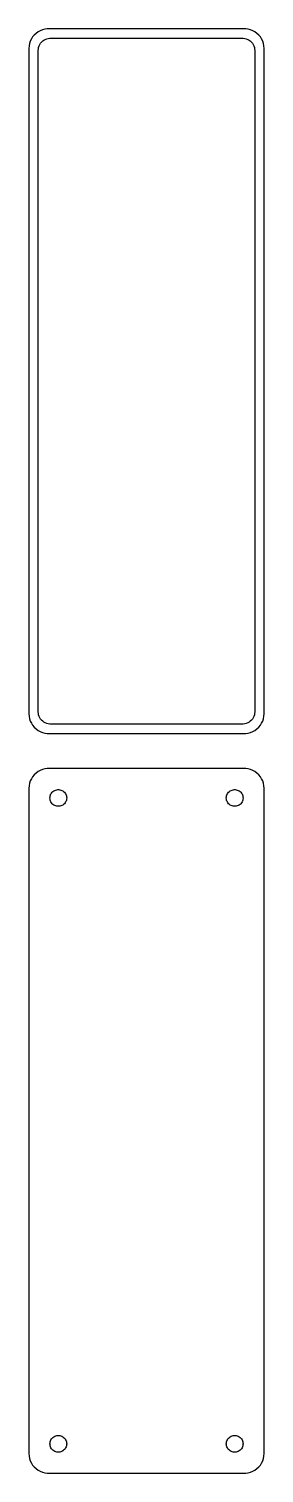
# Model space of a CAD drawing. Header units: metres. Extents: x -30 to 30, y 288 to 657.
import ezdxf

# ---------------------------------------------------------------- set-up
doc = ezdxf.new("R2010")
doc.units = ezdxf.units.M

msp = doc.modelspace()

# ---------------------------------------------------------------- linework, layer by layer
for p, q in [((-25.9369, 656.911), (-26.5451, 656.755)), ((-25.3139, 656.99), (-25.9369, 656.911)), ((25.3139, 656.99), (-25.3139, 656.99)), ((25.9369, 656.911), (25.3139, 656.99)), ((26.5451, 656.755), (25.9369, 656.911)), ((-29.8429, 653.243), (-29.9606, 652.627)), ((-29.6489, 653.841), (-29.8429, 653.243)), ((-29.3815, 654.409), (-29.6489, 653.841)), ((-29.0451, 654.939), (-29.3815, 654.409)), ((-28.6448, 655.423), (-29.0451, 654.939)), ((-28.1871, 655.853), (-28.6448, 655.423)), ((-27.6791, 656.222), (-28.1871, 655.853)), ((-27.1289, 656.524), (-27.6791, 656.222)), ((-27.2279, 653), (-27.0184, 653.33)), ((-26.5451, 656.755), (-27.1289, 656.524)), ((-27.0184, 653.33), (-26.7692, 653.631)), ((-26.7692, 653.631), (-26.4842, 653.899)), ((-26.4842, 653.899), (-26.168, 654.128)), ((-26.168, 654.128), (-25.8254, 654.317)), ((-25.8254, 654.317), (-25.4619, 654.461)), ((-25.4619, 654.461), (-25.0833, 654.558)), ((-25.0833, 654.558), (-24.6954, 654.607)), ((-24.6954, 654.607), (24.6954, 654.607)), ((24.6954, 654.607), (25.0833, 654.558)), ((25.0833, 654.558), (25.4619, 654.461)), ((25.4619, 654.461), (25.8254, 654.317)), ((25.8254, 654.317), (26.168, 654.128)), ((26.168, 654.128), (26.4842, 653.899)), ((26.4842, 653.899), (26.7692, 653.631)), ((27.1289, 656.524), (26.5451, 656.755)), ((26.7692, 653.631), (27.0184, 653.33)), ((27.0184, 653.33), (27.2279, 653)), ((27.6791, 656.222), (27.1289, 656.524)), ((28.1871, 655.853), (27.6791, 656.222)), ((28.6448, 655.423), (28.1871, 655.853)), ((29.0451, 654.939), (28.6448, 655.423)), ((29.3815, 654.409), (29.0451, 654.939)), ((29.6489, 653.841), (29.3815, 654.409)), ((29.8429, 653.243), (29.6489, 653.841)), ((29.9606, 652.627), (29.8429, 653.243)), ((-29.9606, 652.627), (-30, 652)), ((-30, 652), (-30, 482)), ((-27.6129, 651.5), (-27.5884, 651.89)), ((-27.6129, 482.5), (-27.6129, 651.5)), ((-27.5884, 651.89), (-27.5151, 652.274)), ((-27.5151, 652.274), (-27.3943, 652.646)), ((-27.3943, 652.646), (-27.2279, 653)), ((27.2279, 653), (27.3943, 652.646)), ((27.3943, 652.646), (27.5151, 652.274)), ((27.5151, 652.274), (27.5884, 651.89)), ((27.5884, 651.89), (27.6129, 651.5)), ((27.6129, 651.5), (27.6129, 482.5)), ((30, 652), (29.9606, 652.627)), ((30, 482), (30, 652)), ((-30, 482), (-29.9606, 481.373)), ((-29.9606, 481.373), (-29.8429, 480.757)), ((-29.8429, 480.757), (-29.6489, 480.159)), ((-29.6489, 480.159), (-29.3815, 479.591)), ((-27.5884, 482.11), (-27.6129, 482.5)), ((-27.5151, 481.726), (-27.5884, 482.11)), ((-27.3943, 481.354), (-27.5151, 481.726)), ((-27.2279, 481), (-27.3943, 481.354)), ((-27.0184, 480.67), (-27.2279, 481)), ((-26.7692, 480.369), (-27.0184, 480.67)), ((-26.4842, 480.101), (-26.7692, 480.369)), ((-26.168, 479.872), (-26.4842, 480.101)), ((-25.8254, 479.683), (-26.168, 479.872)), ((-25.4619, 479.539), (-25.8254, 479.683)), ((25.8254, 479.683), (25.4619, 479.539)), ((26.168, 479.872), (25.8254, 479.683)), ((26.4842, 480.101), (26.168, 479.872)), ((26.7692, 480.369), (26.4842, 480.101)), ((27.0184, 480.67), (26.7692, 480.369)), ((27.2279, 481), (27.0184, 480.67)), ((27.3943, 481.354), (27.2279, 481)), ((27.5151, 481.726), (27.3943, 481.354)), ((27.5884, 482.11), (27.5151, 481.726)), ((27.6129, 482.5), (27.5884, 482.11)), ((29.3815, 479.591), (29.6489, 480.159)), ((29.6489, 480.159), (29.8429, 480.757)), ((29.8429, 480.757), (29.9606, 481.373)), ((29.9606, 481.373), (30, 482)), ((-29.3815, 479.591), (-29.0451, 479.061)), ((-29.0451, 479.061), (-28.6448, 478.577)), ((-28.6448, 478.577), (-28.1871, 478.147)), ((-28.1871, 478.147), (-27.6791, 477.778)), ((-27.6791, 477.778), (-27.1289, 477.476)), ((-27.1289, 477.476), (-26.5451, 477.245)), ((-26.5451, 477.245), (-25.9369, 477.089)), ((-25.9369, 477.089), (-25.3139, 477.01)), ((-25.0833, 479.442), (-25.4619, 479.539)), ((-25.3139, 477.01), (25.3139, 477.01)), ((-24.6954, 479.393), (-25.0833, 479.442)), ((24.6954, 479.393), (-24.6954, 479.393)), ((25.0833, 479.442), (24.6954, 479.393)), ((25.4619, 479.539), (25.0833, 479.442)), ((25.3139, 477.01), (25.9369, 477.089)), ((25.9369, 477.089), (26.5451, 477.245)), ((26.5451, 477.245), (27.1289, 477.476)), ((27.1289, 477.476), (27.6791, 477.778)), ((27.6791, 477.778), (28.1871, 478.147)), ((28.1871, 478.147), (28.6448, 478.577)), ((28.6448, 478.577), (29.0451, 479.061)), ((29.0451, 479.061), (29.3815, 479.591)), ((-29.3815, 465.409), (-29.6489, 464.841)), ((-29.0451, 465.939), (-29.3815, 465.409)), ((-28.6448, 466.423), (-29.0451, 465.939)), ((-28.1871, 466.853), (-28.6448, 466.423)), ((-27.6791, 467.222), (-28.1871, 466.853)), ((-27.1289, 467.524), (-27.6791, 467.222)), ((-26.5451, 467.755), (-27.1289, 467.524)), ((-25.9369, 467.911), (-26.5451, 467.755)), ((-25.3139, 467.99), (-25.9369, 467.911)), ((25.3139, 467.99), (-25.3139, 467.99)), ((25.9369, 467.911), (25.3139, 467.99)), ((26.5451, 467.755), (25.9369, 467.911)), ((27.1289, 467.524), (26.5451, 467.755)), ((27.6791, 467.222), (27.1289, 467.524)), ((28.1871, 466.853), (27.6791, 467.222)), ((28.6448, 466.423), (28.1871, 466.853)), ((29.0451, 465.939), (28.6448, 466.423)), ((29.3815, 465.409), (29.0451, 465.939)), ((29.6489, 464.841), (29.3815, 465.409)), ((-29.9606, 463.627), (-30, 463)), ((-30, 463), (-30, 293)), ((-29.8429, 464.243), (-29.9606, 463.627)), ((-29.6489, 464.841), (-29.8429, 464.243)), ((-24.5682, 461.031), (-24.4853, 461.286)), ((-24.4853, 461.286), (-24.3712, 461.529)), ((-24.3712, 461.529), (-24.2275, 461.755)), ((-24.2275, 461.755), (-24.0565, 461.962)), ((-24.0565, 461.962), (-23.8611, 462.145)), ((-23.8611, 462.145), (-23.6441, 462.303)), ((-23.6441, 462.303), (-23.4091, 462.432)), ((-23.4091, 462.432), (-23.1598, 462.531)), ((-23.1598, 462.531), (-22.9001, 462.597)), ((-22.9001, 462.597), (-22.6341, 462.631)), ((-22.6341, 462.631), (-22.3659, 462.631)), ((-22.3659, 462.631), (-22.0999, 462.597)), ((-22.0999, 462.597), (-21.8401, 462.531)), ((-21.8401, 462.531), (-21.5908, 462.432)), ((-21.5908, 462.432), (-21.3559, 462.303)), ((-21.3559, 462.303), (-21.1389, 462.145)), ((-21.1389, 462.145), (-20.9434, 461.962)), ((-20.9434, 461.962), (-20.7725, 461.755)), ((-20.7725, 461.755), (-20.6288, 461.529)), ((-20.6288, 461.529), (-20.5146, 461.286)), ((-20.5146, 461.286), (-20.4318, 461.031)), ((20.4318, 461.031), (20.5146, 461.286)), ((20.5146, 461.286), (20.6288, 461.529)), ((20.6288, 461.529), (20.7725, 461.755)), ((20.7725, 461.755), (20.9434, 461.962)), ((20.9434, 461.962), (21.1389, 462.145)), ((21.1389, 462.145), (21.3559, 462.303)), ((21.3559, 462.303), (21.5908, 462.432)), ((21.5908, 462.432), (21.8401, 462.531)), ((21.8401, 462.531), (22.0999, 462.597)), ((22.0999, 462.597), (22.3659, 462.631)), ((22.3659, 462.631), (22.6341, 462.631)), ((22.6341, 462.631), (22.9001, 462.597)), ((22.9001, 462.597), (23.1598, 462.531)), ((23.1598, 462.531), (23.4091, 462.432)), ((23.4091, 462.432), (23.6441, 462.303)), ((23.6441, 462.303), (23.8611, 462.145)), ((23.8611, 462.145), (24.0565, 461.962)), ((24.0565, 461.962), (24.2275, 461.755)), ((24.2275, 461.755), (24.3712, 461.529)), ((24.3712, 461.529), (24.4853, 461.286)), ((24.4853, 461.286), (24.5682, 461.031)), ((29.8429, 464.243), (29.6489, 464.841)), ((29.9606, 463.627), (29.8429, 464.243)), ((30, 463), (29.9606, 463.627)), ((30, 293), (30, 463)), ((-24.6353, 460.5), (-24.6185, 460.768)), ((-24.6185, 460.232), (-24.6353, 460.5)), ((-24.6185, 460.768), (-24.5682, 461.031)), ((-24.5682, 459.969), (-24.6185, 460.232)), ((-24.4853, 459.714), (-24.5682, 459.969)), ((-24.3712, 459.471), (-24.4853, 459.714)), ((-24.2275, 459.245), (-24.3712, 459.471)), ((-24.0565, 459.038), (-24.2275, 459.245)), ((-23.8611, 458.855), (-24.0565, 459.038)), ((-23.6441, 458.697), (-23.8611, 458.855)), ((-23.4091, 458.568), (-23.6441, 458.697)), ((-23.1598, 458.469), (-23.4091, 458.568)), ((-22.9001, 458.403), (-23.1598, 458.469)), ((-22.6341, 458.369), (-22.9001, 458.403)), ((-22.3659, 458.369), (-22.6341, 458.369)), ((-22.0999, 458.403), (-22.3659, 458.369)), ((-21.8401, 458.469), (-22.0999, 458.403)), ((-21.5908, 458.568), (-21.8401, 458.469)), ((-21.3559, 458.697), (-21.5908, 458.568)), ((-21.1389, 458.855), (-21.3559, 458.697)), ((-20.9434, 459.038), (-21.1389, 458.855)), ((-20.7725, 459.245), (-20.9434, 459.038)), ((-20.6288, 459.471), (-20.7725, 459.245)), ((-20.5146, 459.714), (-20.6288, 459.471)), ((-20.4318, 459.969), (-20.5146, 459.714)), ((-20.4318, 461.031), (-20.3815, 460.768)), ((-20.3815, 460.232), (-20.4318, 459.969)), ((-20.3815, 460.768), (-20.3647, 460.5)), ((-20.3647, 460.5), (-20.3815, 460.232)), ((20.3647, 460.5), (20.3815, 460.768)), ((20.3815, 460.232), (20.3647, 460.5)), ((20.3815, 460.768), (20.4318, 461.031)), ((20.4318, 459.969), (20.3815, 460.232)), ((20.5146, 459.714), (20.4318, 459.969)), ((20.6288, 459.471), (20.5146, 459.714)), ((20.7725, 459.245), (20.6288, 459.471)), ((20.9434, 459.038), (20.7725, 459.245)), ((21.1389, 458.855), (20.9434, 459.038)), ((21.3559, 458.697), (21.1389, 458.855)), ((21.5908, 458.568), (21.3559, 458.697)), ((21.8401, 458.469), (21.5908, 458.568)), ((22.0999, 458.403), (21.8401, 458.469)), ((22.3659, 458.369), (22.0999, 458.403)), ((22.6341, 458.369), (22.3659, 458.369)), ((22.9001, 458.403), (22.6341, 458.369)), ((23.1598, 458.469), (22.9001, 458.403)), ((23.4091, 458.568), (23.1598, 458.469)), ((23.6441, 458.697), (23.4091, 458.568)), ((23.8611, 458.855), (23.6441, 458.697)), ((24.0565, 459.038), (23.8611, 458.855)), ((24.2275, 459.245), (24.0565, 459.038)), ((24.3712, 459.471), (24.2275, 459.245)), ((24.4853, 459.714), (24.3712, 459.471)), ((24.5682, 459.969), (24.4853, 459.714)), ((24.5682, 461.031), (24.6185, 460.768)), ((24.6185, 460.232), (24.5682, 459.969)), ((24.6185, 460.768), (24.6353, 460.5)), ((24.6353, 460.5), (24.6185, 460.232)), ((-24.6353, 295.5), (-24.6185, 295.768)), ((-24.6185, 295.232), (-24.6353, 295.5)), ((-24.6185, 295.768), (-24.5682, 296.031)), ((-24.5682, 294.969), (-24.6185, 295.232)), ((-24.5682, 296.031), (-24.4853, 296.286)), ((-24.4853, 296.286), (-24.3712, 296.529)), ((-24.3712, 296.529), (-24.2275, 296.755)), ((-24.2275, 296.755), (-24.0565, 296.962)), ((-24.0565, 296.962), (-23.8611, 297.145)), ((-23.8611, 297.145), (-23.6441, 297.303)), ((-23.6441, 297.303), (-23.4091, 297.432)), ((-23.4091, 297.432), (-23.1598, 297.531)), ((-23.1598, 297.531), (-22.9001, 297.597)), ((-22.9001, 297.597), (-22.6341, 297.631)), ((-22.6341, 297.631), (-22.3659, 297.631)), ((-22.3659, 297.631), (-22.0999, 297.597)), ((-22.0999, 297.597), (-21.8401, 297.531)), ((-21.8401, 297.531), (-21.5908, 297.432)), ((-21.5908, 297.432), (-21.3559, 297.303)), ((-21.3559, 297.303), (-21.1389, 297.145)), ((-21.1389, 297.145), (-20.9434, 296.962)), ((-20.9434, 296.962), (-20.7725, 296.755)), ((-20.7725, 296.755), (-20.6288, 296.529)), ((-20.6288, 296.529), (-20.5146, 296.286)), ((-20.5146, 296.286), (-20.4318, 296.031)), ((-20.4318, 296.031), (-20.3815, 295.768)), ((-20.3815, 295.232), (-20.4318, 294.969)), ((-20.3815, 295.768), (-20.3647, 295.5)), ((-20.3647, 295.5), (-20.3815, 295.232)), ((20.3647, 295.5), (20.3815, 295.768)), ((20.3815, 295.232), (20.3647, 295.5)), ((20.3815, 295.768), (20.4318, 296.031)), ((20.4318, 294.969), (20.3815, 295.232)), ((20.4318, 296.031), (20.5146, 296.286)), ((20.5146, 296.286), (20.6288, 296.529)), ((20.6288, 296.529), (20.7725, 296.755)), ((20.7725, 296.755), (20.9434, 296.962)), ((20.9434, 296.962), (21.1389, 297.145)), ((21.1389, 297.145), (21.3559, 297.303)), ((21.3559, 297.303), (21.5908, 297.432)), ((21.5908, 297.432), (21.8401, 297.531)), ((21.8401, 297.531), (22.0999, 297.597)), ((22.0999, 297.597), (22.3659, 297.631)), ((22.3659, 297.631), (22.6341, 297.631)), ((22.6341, 297.631), (22.9001, 297.597)), ((22.9001, 297.597), (23.1598, 297.531)), ((23.1598, 297.531), (23.4091, 297.432)), ((23.4091, 297.432), (23.6441, 297.303)), ((23.6441, 297.303), (23.8611, 297.145)), ((23.8611, 297.145), (24.0565, 296.962)), ((24.0565, 296.962), (24.2275, 296.755)), ((24.2275, 296.755), (24.3712, 296.529)), ((24.3712, 296.529), (24.4853, 296.286)), ((24.4853, 296.286), (24.5682, 296.031)), ((24.5682, 296.031), (24.6185, 295.768)), ((24.6185, 295.232), (24.5682, 294.969)), ((24.6185, 295.768), (24.6353, 295.5)), ((24.6353, 295.5), (24.6185, 295.232)), ((-30, 293), (-29.9606, 292.373)), ((-29.9606, 292.373), (-29.8429, 291.757)), ((-29.8429, 291.757), (-29.6489, 291.159)), ((-24.4853, 294.714), (-24.5682, 294.969)), ((-24.3712, 294.471), (-24.4853, 294.714)), ((-24.2275, 294.245), (-24.3712, 294.471)), ((-24.0565, 294.038), (-24.2275, 294.245)), ((-23.8611, 293.855), (-24.0565, 294.038)), ((-23.6441, 293.697), (-23.8611, 293.855)), ((-23.4091, 293.568), (-23.6441, 293.697)), ((-23.1598, 293.469), (-23.4091, 293.568)), ((-22.9001, 293.403), (-23.1598, 293.469)), ((-22.6341, 293.369), (-22.9001, 293.403)), ((-22.3659, 293.369), (-22.6341, 293.369)), ((-22.0999, 293.403), (-22.3659, 293.369)), ((-21.8401, 293.469), (-22.0999, 293.403)), ((-21.5908, 293.568), (-21.8401, 293.469)), ((-21.3559, 293.697), (-21.5908, 293.568)), ((-21.1389, 293.855), (-21.3559, 293.697)), ((-20.9434, 294.038), (-21.1389, 293.855)), ((-20.7725, 294.245), (-20.9434, 294.038)), ((-20.6288, 294.471), (-20.7725, 294.245)), ((-20.5146, 294.714), (-20.6288, 294.471)), ((-20.4318, 294.969), (-20.5146, 294.714)), ((20.5146, 294.714), (20.4318, 294.969)), ((20.6288, 294.471), (20.5146, 294.714)), ((20.7725, 294.245), (20.6288, 294.471)), ((20.9434, 294.038), (20.7725, 294.245)), ((21.1389, 293.855), (20.9434, 294.038)), ((21.3559, 293.697), (21.1389, 293.855)), ((21.5908, 293.568), (21.3559, 293.697)), ((21.8401, 293.469), (21.5908, 293.568)), ((22.0999, 293.403), (21.8401, 293.469)), ((22.3659, 293.369), (22.0999, 293.403)), ((22.6341, 293.369), (22.3659, 293.369)), ((22.9001, 293.403), (22.6341, 293.369)), ((23.1598, 293.469), (22.9001, 293.403)), ((23.4091, 293.568), (23.1598, 293.469)), ((23.6441, 293.697), (23.4091, 293.568)), ((23.8611, 293.855), (23.6441, 293.697)), ((24.0565, 294.038), (23.8611, 293.855)), ((24.2275, 294.245), (24.0565, 294.038)), ((24.3712, 294.471), (24.2275, 294.245)), ((24.4853, 294.714), (24.3712, 294.471)), ((24.5682, 294.969), (24.4853, 294.714)), ((29.6489, 291.159), (29.8429, 291.757)), ((29.8429, 291.757), (29.9606, 292.373)), ((29.9606, 292.373), (30, 293)), ((-29.6489, 291.159), (-29.3815, 290.591)), ((-29.3815, 290.591), (-29.0451, 290.061)), ((-29.0451, 290.061), (-28.6448, 289.577)), ((-28.6448, 289.577), (-28.1871, 289.147)), ((-28.1871, 289.147), (-27.6791, 288.778)), ((-27.6791, 288.778), (-27.1289, 288.476)), ((-27.1289, 288.476), (-26.5451, 288.245)), ((-26.5451, 288.245), (-25.9369, 288.089)), ((-25.9369, 288.089), (-25.3139, 288.01)), ((-25.3139, 288.01), (25.3139, 288.01)), ((25.3139, 288.01), (25.9369, 288.089)), ((25.9369, 288.089), (26.5451, 288.245)), ((26.5451, 288.245), (27.1289, 288.476)), ((27.1289, 288.476), (27.6791, 288.778)), ((27.6791, 288.778), (28.1871, 289.147)), ((28.1871, 289.147), (28.6448, 289.577)), ((28.6448, 289.577), (29.0451, 290.061)), ((29.0451, 290.061), (29.3815, 290.591)), ((29.3815, 290.591), (29.6489, 291.159))]:
    msp.add_line(p, q)

doc.saveas('drawing.dxf')
